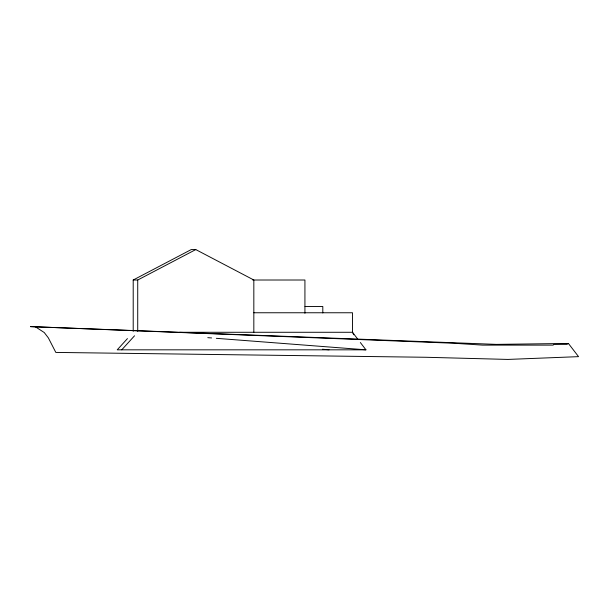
<?xml version="1.0" encoding="UTF-8"?>
<svg xmlns="http://www.w3.org/2000/svg" width="609" height="609" viewBox="0 0 609 609"><rect width="100%" height="100%" fill="white"/><g stroke="black" fill="none" stroke-linecap="round" stroke-linejoin="round"><path stroke-width="0.91" d="M127.448 338.596L117.233 349.825L365.94 349.825L360.338 342.509M121.754 349.825L134.536 335.787M568.403 343.453L566.979 344.382L553.756 344.382L553.185 345.12L482.534 345.12L454.268 343.27L30.45 326.614L496.327 344.382L568.403 343.453L578.55 356.646L507.898 359.424L425.843 357.27L55.815 352.421L48.355 337.881L44.244 332.537L35.132 326.614M133.204 331.326L133.204 280.011L191.256 249.576L195.778 249.576L253.831 280.011L253.831 332.278M133.204 280.011L137.725 280.011L195.778 249.576M252.712 280.011L304.926 280.011L304.926 313.27M305.018 306.487L322.808 306.487L322.808 312.935M253.831 312.76L352.504 312.76L352.504 332.278L353.745 334.783M179.541 332.278L352.504 332.278L358.1 339.586M207.798 337.668L211.589 337.957M216.324 338.322L365.94 349.825M322.443 349.231L329.066 349.825M137.725 280.011L137.725 331.326"/></g></svg>
